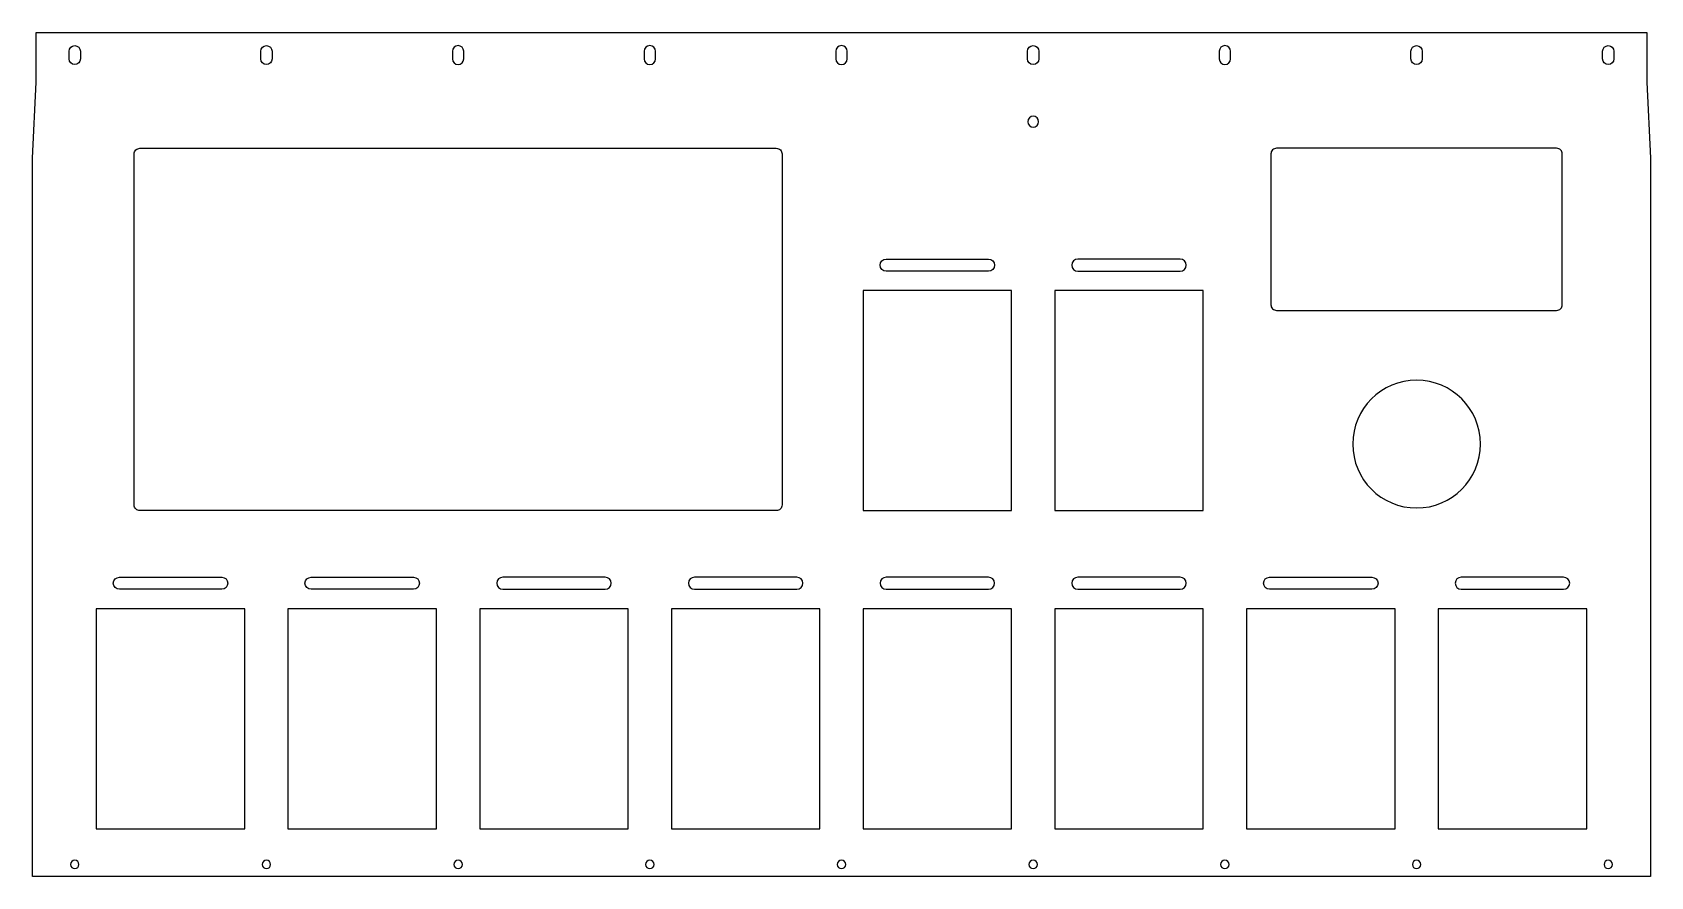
# Model space of a CAD drawing. Header units: millimetres. Extents: x 0 to 854, y 0 to 445.
import ezdxf

# ---------------------------------------------------------------- set-up
doc = ezdxf.new("R2010")
doc.units = ezdxf.units.MM

msp = doc.modelspace()

# ---------------------------------------------------------------- linework, layer by layer
at = {"layer": 'INTERIOR_PROFILES'}
for points in [[(25.33, 431.21, -1), (19.33, 431.21), (19.33, 435.21, -1), (25.33, 435.21)], [(120.47, 435.21, -1), (126.47, 435.21), (126.47, 431.21, -1), (120.47, 431.21)], [(227.61, 431.21), (227.61, 435.21, 1), (221.61, 435.21), (221.61, 431.21, 1)], [(322.76, 435.21), (322.76, 431.21, 1), (328.76, 431.21), (328.76, 435.21, 1)], [(429.9, 431.21), (429.9, 435.21, 1), (423.9, 435.21), (423.9, 431.21, 1)], [(525.04, 435.21, -1), (531.04, 435.21), (531.04, 431.21, -1), (525.04, 431.21)], [(626.19, 435.21), (626.19, 431.21, 1), (632.19, 431.21), (632.19, 435.21, 1)], [(727.33, 435.21, -1), (733.33, 435.21), (733.33, 431.21, -1), (727.33, 431.21)], [(828.47, 435.21, -1), (834.47, 435.21), (834.47, 431.21, -1), (828.47, 431.21)], [(56.71, 192.98, -0.414214), (53.71, 195.98), (53.71, 381.08, -0.414214), (56.71, 384.08), (392.51, 384.08, -0.414214), (395.51, 381.08), (395.51, 195.98, -0.414214), (392.51, 192.98)], [(656.45, 298.58), (804.2, 298.58, 0.414214), (807.2, 301.58), (807.2, 381.08, 0.414214), (804.2, 384.08), (656.45, 384.08, 0.414214), (653.45, 381.08), (653.45, 301.58, 0.414214)], [(450.47, 319.23, -1), (450.47, 325.63), (504.47, 325.63, -1), (504.47, 319.23)], [(605.61, 325.63), (551.61, 325.63, 1), (551.61, 319.23), (605.61, 319.23, 1)], [(99.9, 157.89, -1), (99.9, 151.49), (45.9, 151.49, -1), (45.9, 157.89)], [(201.04, 157.89, -1), (201.04, 151.49), (147.04, 151.49, -1), (147.04, 157.89)], [(302.19, 157.89), (248.19, 157.89, 1), (248.19, 151.49), (302.19, 151.49, 1)], [(349.33, 151.49), (403.33, 151.49, 1), (403.33, 157.89), (349.33, 157.89, 1)], [(504.47, 157.89), (450.47, 157.89, 1), (450.47, 151.49), (504.47, 151.49, 1)], [(551.61, 151.49), (605.61, 151.49, 1), (605.61, 157.89), (551.61, 157.89, 1)], [(652.76, 151.49, -1), (652.76, 157.89), (706.76, 157.89, -1), (706.76, 151.49)], [(753.9, 151.49), (807.9, 151.49, 1), (807.9, 157.89), (753.9, 157.89, 1)]]:
    msp.add_lwpolyline(points, format="xyb", close=True, dxfattribs=at)
for points in [[(438.3, 309.03), (438.3, 192.98), (516.65, 192.98), (516.65, 309.03)], [(539.44, 309.03), (539.44, 192.98), (617.79, 192.98), (617.79, 309.03)], [(33.72, 25.23), (112.07, 25.23), (112.07, 141.28), (33.72, 141.28)], [(213.22, 141.28), (134.87, 141.28), (134.87, 25.23), (213.22, 25.23)], [(314.36, 25.23), (314.36, 141.28), (236.01, 141.28), (236.01, 25.23)], [(337.15, 25.23), (415.5, 25.23), (415.5, 141.28), (337.15, 141.28)], [(438.3, 25.23), (516.65, 25.23), (516.65, 141.28), (438.3, 141.28)], [(539.44, 141.28), (539.44, 25.23), (617.79, 25.23), (617.79, 141.28)], [(718.93, 25.23), (718.93, 141.28), (640.58, 141.28), (640.58, 25.23)], [(741.73, 141.28), (741.73, 25.23), (820.07, 25.23), (820.07, 141.28)]]:
    msp.add_lwpolyline(points, close=True, dxfattribs=at)
at = {"layer": 'INTERIOR_PROFILES', "extrusion": (0, 0, -1)}
for centre, radius in [((-528.04, 398.08), 2.88), ((-730.33, 228.08), 33.7), ((-22.33, 6.46), 2.25), ((-123.47, 6.46), 2.25), ((-224.61, 6.46), 2.25), ((-325.76, 6.46), 2.25), ((-426.9, 6.46), 2.25), ((-528.04, 6.46), 2.25), ((-629.19, 6.46), 2.25), ((-730.33, 6.46), 2.25), ((-831.47, 6.46), 2.25)]:
    msp.add_circle(centre, radius, dxfattribs=at)
at = {"layer": 'OUTER_PROFILES'}
msp.add_lwpolyline([(851.8, 418.86), (853.8, 378.86), (853.8, 0), (0, 0), (0, 378.86), (2, 418.86), (2, 445.18), (851.8, 445.18)], close=True, dxfattribs=at)

doc.saveas('drawing.dxf')
